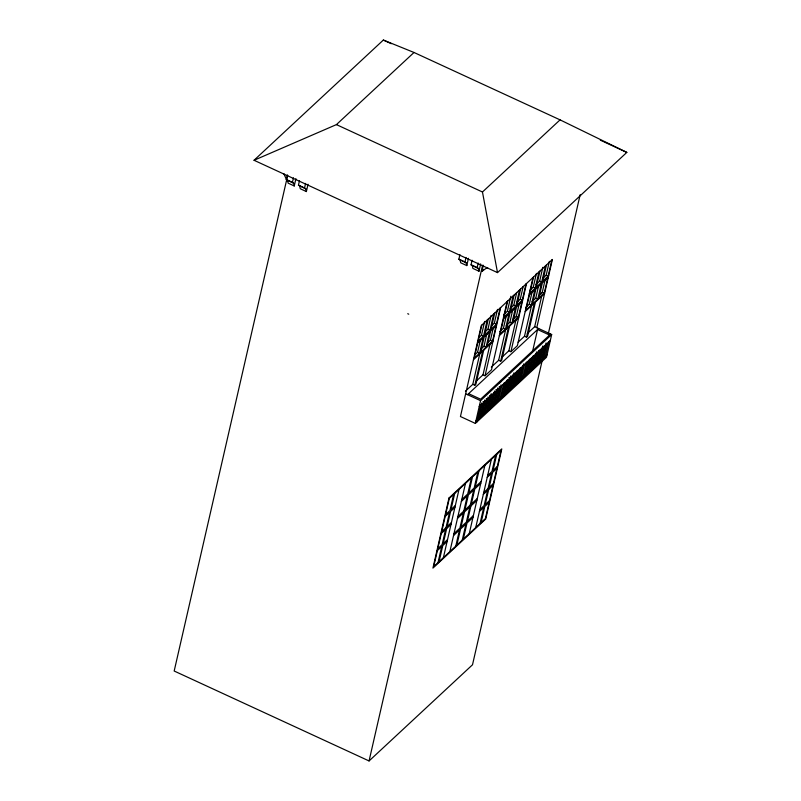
<?xml version="1.0" encoding="UTF-8"?>
<svg xmlns="http://www.w3.org/2000/svg" width="801" height="801" viewBox="0 0 801 801"><rect width="100%" height="100%" fill="white"/><g stroke="black" fill="none" stroke-linecap="round" stroke-linejoin="round"><path stroke-width="1.2" d="M287.549 180.405L288.15 183.159L294.237 185.972L293.637 183.219L286.327 179.574L287.369 174.998M287.699 175.319L174.177 671.018L369.061 760.95L472.51 664.77L542.247 360.29M293.637 183.219L292.415 182.388L293.456 177.812M294.237 185.972L295.919 178.663M299.674 186.002L300.285 188.756L306.372 191.569L305.762 188.816L298.453 185.171L299.504 180.595M305.762 188.816L304.54 187.985L305.592 183.409M306.372 191.569L308.045 184.26M460.094 260.035L460.705 262.788L466.793 265.602L466.192 262.838L458.873 259.204L459.924 254.628M466.192 262.838L464.97 262.007L466.012 257.431M466.793 265.602L468.465 258.282M472.28 265.652L472.88 268.405L478.978 271.219L478.367 268.465L471.058 264.821L472.099 260.245M478.367 268.465L477.146 267.634L478.197 263.058M478.978 271.219L480.65 263.909M369.061 760.95L482.582 265.251M487.859 268.035L485.877 268.505L481.952 271.359L483.343 265.261M481.812 325.086L478.127 341.196L483.514 336.18L487.208 320.07M474.883 354.803L477.576 352.29L480.52 339.464M478.788 337.752L481.481 335.239L484.645 321.441M465.451 391.148L472.79 384.34L480.039 352.67M480.69 352.23L484.154 337.071L489.551 332.065L486.077 347.213L474.212 358.237L477.686 343.088L483.083 338.072L479.609 353.231L477.576 352.29M488.28 319.068L484.595 335.178L489.982 330.162L493.666 314.062M472.79 384.34L474.813 385.271L482.623 351.168M481.291 348.755L483.984 346.252L486.918 333.426M485.256 331.734L487.949 329.231L491.113 315.424M483.704 350.167L475.894 384.27L474.813 385.271M494.748 313.061L491.063 329.161L496.44 324.165L500.134 308.055M438.007 562.642L441.691 546.542L437.386 550.547M445.596 529.491L442.122 544.65L437.817 548.655M446.027 527.599L449.501 512.44L445.196 516.445M453.626 494.437L449.942 510.547L445.626 514.552M439.078 561.641L442.773 545.541L447.078 541.536M446.678 528.49L443.203 543.649L447.519 539.634M447.108 526.597L450.583 511.438L454.888 507.433M454.698 493.436L451.013 509.546L455.328 505.541M487.749 342.748L490.442 340.245L493.116 328.59M491.654 325.697L494.347 323.193L497.511 309.386M476.605 380.775L483.013 374.818L490.272 343.158M492.535 341.206L496.009 326.057L490.623 331.063L487.158 346.212L492.535 341.206L490.442 340.245M443.394 557.636L459.013 489.431M483.013 374.818L485.046 375.759L500.665 307.554M536.77 327.669L552.39 259.464L481.271 325.586L460.445 416.53L475.353 423.409L480.56 400.67L551.679 334.548L534.678 326.708L527.348 333.516M476.965 421.897L480.83 405.056L479.809 404.595M481.161 404.265L477.937 418.352L478.948 418.823L482.442 403.554L481.431 403.093M480.56 417.311L484.054 402.052L483.043 401.581M449.862 551.629L465.481 483.424M484.395 401.261L481.161 415.349L482.182 415.819L485.676 400.55L484.665 400.079M507.133 301.546L491.514 369.752L485.046 375.759M507.674 301.046L503.989 317.146L509.376 312.14L513.061 296.03M483.794 414.307L487.288 399.048L486.277 398.578M499.844 331.594L503.439 328.25L506.372 315.424M503.819 314.573L507.403 311.229L510.828 296.28M487.629 398.247L484.395 412.335L485.416 412.805L488.91 397.546L487.889 397.076M455.789 546.112L459.474 530.012L453.546 535.519M463.378 512.96L459.904 528.119L453.977 533.626M463.809 511.068L467.283 495.909L461.356 501.416M471.409 477.907L467.714 494.017L461.787 499.524M505.471 329.191L508.935 314.032L503.549 319.038L500.084 334.197L505.471 329.191L503.439 328.25M487.028 411.303L490.522 396.044L489.511 395.574M491.313 367.108L498.643 360.3L505.892 328.63M456.86 545.111L460.555 529.01L465.942 524.004L462.247 540.104M464.46 511.959L460.986 527.118L466.372 522.102L469.847 506.953M464.89 510.067L468.365 494.908L473.751 489.902L470.277 505.051M472.48 476.905L468.795 493.015L474.182 487.999L477.867 471.899M514.142 295.028L510.447 311.138L515.834 306.122L519.529 290.022M498.643 360.3L500.675 361.231L508.485 327.128M506.312 325.576L509.907 322.242L512.84 309.416M510.217 308.525L513.811 305.191L516.705 292.535M490.262 408.3L493.756 393.041M494.087 392.24L490.863 406.327L491.874 406.798L495.378 391.539L494.357 391.068M509.556 326.127L501.746 360.23L500.675 361.231M511.929 323.173L515.403 308.025L510.017 313.031L506.542 328.19L511.929 323.173L509.907 322.242M493.506 405.286L497 390.027L495.989 389.556M497.331 389.226L494.107 403.314L495.118 403.784L498.612 388.515L497.601 388.054M463.328 539.103L467.013 523.003L472.94 517.486M470.918 505.952L467.454 521.101L473.381 515.594M471.358 504.049L474.823 488.9L480.75 483.383M478.948 470.898L475.263 486.998L481.191 481.491M520.6 289.021L516.915 305.121L522.302 300.115L525.997 284.015M512.78 319.569L516.365 316.225L519.308 303.409M516.685 302.518L520.27 299.184L523.173 286.528M500.565 386.222L497.341 400.31L498.352 400.78L501.847 385.511L500.835 385.041M501.556 357.586L508.885 350.778L516.415 317.897M518.397 317.166L521.872 302.007L516.485 307.023L513.01 322.172L518.397 317.166L516.365 316.225M469.256 533.596L484.875 465.391M503.799 383.218L499.974 399.268L498.953 398.808M508.885 350.778L510.908 351.719L526.527 283.514M505.081 382.508L501.586 397.767L500.575 397.306M506.703 381.006L503.208 396.265L502.187 395.804M507.033 380.205L503.809 394.292L504.82 394.763L508.315 379.504M475.724 527.579L491.343 459.373M510.267 377.201L507.043 391.288L508.054 391.759L511.549 376.5L510.537 376.029M532.995 277.496L517.376 345.702L510.908 351.719M529.411 294.998L525.947 310.157L531.333 305.141L534.798 289.992L528.87 295.499M529.851 293.106L533.536 276.996M513.161 374.998L509.666 390.257L508.655 389.787L510.267 388.285L513.501 374.197M525.706 307.544L529.301 304.21L532.234 291.384M529.681 290.523L533.266 287.189L536.43 273.381M480.029 523.574L483.724 507.474L479.409 511.479M487.629 490.422L484.154 505.571L479.839 509.586M488.059 488.52L491.534 473.371L487.218 477.376M495.649 455.368L491.964 471.469L487.649 475.484M481.111 522.572L484.795 506.472L489.111 502.457M488.7 489.421L485.226 504.57L489.541 500.565M489.141 487.519L492.605 472.37L496.92 468.355M496.73 454.367L493.046 470.467L497.351 466.462M529.311 293.607L535.238 288.09L538.923 271.99M512.9 387.253L516.395 371.984M518.097 342.217L524.505 336.26L531.754 304.59M516.735 371.193L513.501 385.281L514.522 385.752L518.017 370.483M539.994 270.998L536.3 287.098L541.696 282.082L545.391 265.982M524.505 336.26L526.527 337.191L534.337 303.088M532.164 301.546L535.769 298.192L538.432 286.538M536.069 284.495L539.674 281.141L542.828 267.344M519.629 368.981L516.134 384.25L515.123 383.779L516.725 382.287L519.949 368.2M535.418 302.087L527.609 336.19L526.527 337.191M521.241 367.489L517.736 382.748L516.725 382.287M537.791 299.133L541.266 283.975L535.869 288.991L532.395 304.15L537.791 299.133L535.769 298.192M522.853 365.987L519.358 381.246L477.336 420.325L478.948 418.813M548.715 341.947L545.221 357.206L519.358 381.246L518.347 380.785L519.959 379.284L523.183 365.186M546.462 264.981L542.778 281.081L548.705 275.574M522.592 378.242L526.417 362.182M539.604 294.718L542.297 292.215L545.231 279.389M542.607 278.508L546.202 275.164L549.366 261.356M534.678 326.708L541.656 296.26M527.699 361.481L524.204 376.74L523.193 376.27M548.274 277.466L542.347 282.973L538.873 298.132L544.259 293.126L547.734 277.967M551.859 259.965L548.164 276.075L546.202 275.164M525.826 375.238L529.321 359.979M529.651 359.178L526.427 373.266L527.438 373.737L530.933 358.478M532.605 351.249L537.581 329.541L549.586 335.088M529.06 372.235L532.555 356.976M532.885 356.175L529.661 370.262L530.673 370.733L534.167 355.464M532.285 369.231L535.789 353.962M536.119 353.171L532.885 367.259L533.907 367.729L537.401 352.46L536.39 351.999M535.519 366.227L539.013 350.958M539.353 350.167L536.119 364.255L537.141 364.715L540.635 349.456M538.753 363.213L542.247 347.954M542.848 345.982L539.353 361.251L540.375 361.712L543.869 346.453M541.987 360.21L545.481 344.951M546.082 342.978L542.587 358.237L543.599 358.708L547.103 343.449M548.375 333.496L580.174 194.653M551.679 334.548L546.472 357.286L475.353 423.409M254.037 160.27L383.349 40.05L414.017 52.476L560.059 119.86L626.823 152.4L497.511 272.62L254.037 160.27L336.43 124.606L414.017 52.476M497.511 272.62L482.462 192L560.059 119.86M481.952 271.359L483.564 269.857M540.154 294.778L541.947 293.106M473.461 359.689L492.855 341.657M499.323 335.649L518.718 317.617M525.186 311.599L544.58 293.566M467.534 394.663L538.662 328.54M550.667 334.077L480.62 399.198L468.615 393.661M499.664 382.828L501.476 381.136M479.208 406.568L550.327 340.445M475.904 420.996L477.516 419.494L476.505 419.023M545.411 356.375L547.023 354.873M506.232 393.431L508.044 391.739M540.715 361.371L542.527 359.679M441.721 531.604L451.424 522.582M457.882 516.575L477.286 498.542M483.744 492.535L493.446 483.514M441.291 533.496L450.983 524.485M457.451 518.467L476.845 500.435M483.313 494.427L493.015 485.406M383.349 40.05L391.299 43.715M600.319 140.175L602.592 141.216M603.694 141.727L626.823 152.4M336.43 124.606L482.462 192M539.674 281.141L541.696 282.082M533.266 287.189L535.238 288.09M542.297 292.215L544.259 293.126M286.327 179.574L292.415 182.388M298.453 185.171L304.54 187.985M458.873 259.204L464.97 262.007M471.058 264.821L477.146 267.634M520.27 299.184L522.302 300.115M529.301 304.21L531.333 305.141M513.811 305.191L515.834 306.122M507.403 311.229L509.376 312.14M494.347 323.193L496.44 324.165M487.949 329.231L489.982 330.162M539.974 355.984L543.248 357.496M481.481 335.239L483.514 336.18M523.453 364.014L524.465 364.485L520.97 379.744L519.959 379.284M483.984 346.252L486.077 347.213M407.729 313.722L408.75 314.192M513.771 373.026L514.783 373.496L511.288 388.755L510.267 388.285M508.915 377.531L509.937 378.002L506.432 393.261L505.421 392.79M499.223 386.553L500.235 387.013L496.74 402.282L495.719 401.812M465.651 393.792L480.56 400.67M283.794 173.607L287.199 181.226M448.991 498.002L432.94 568.099L485.736 519.008L501.796 448.91L448.991 498.002M449.311 498.452L433.691 566.657L485.416 518.567L501.036 450.362L449.311 498.452M491.123 394.072L487.629 409.331L488.65 409.802L492.144 394.543L491.123 394.072"/></g></svg>
